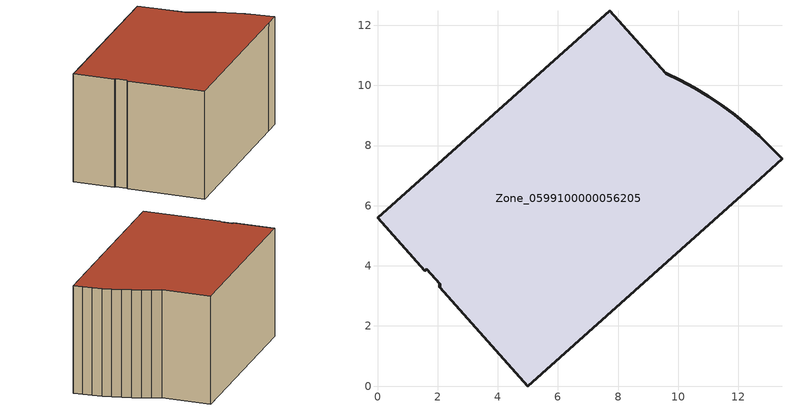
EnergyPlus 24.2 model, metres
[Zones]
Zone_0599100000056205
 floor ground (C_G): 12.7,8.33 13.08,7.95 13.45,7.56 12.72,6.89 5,0 2.07,3.28 2.07,3.4 1.64,3.89 1.58,3.83 0,5.6 7.73,12.48 9.58,10.4 10.07,10.17 10.54,9.91 11,9.64 11.45,9.34 11.88,9.02 12.3,8.68 z0
 wall outside (C_F): 13.08,7.95 12.7,8.33 12.3,8.68 11.88,9.02 11.45,9.34 11,9.64 10.54,9.91 10.07,10.17 9.58,10.4 7.73,12.48 0,5.6 1.58,3.83 1.64,3.89 2.07,3.4 2.07,3.28 5,0 12.72,6.89 13.45,7.56 13.08,7.95 z0:6.24
 roof outside (C_R): 2.07,3.28 5,0 12.72,6.89 13.45,7.56 13.08,7.95 12.7,8.33 12.3,8.68 11.88,9.02 11.45,9.34 11,9.64 10.54,9.91 10.07,10.17 9.58,10.4 7.73,12.48 0,5.6 1.58,3.83 1.64,3.89 2.07,3.4 z6.24
[BUILDING]
Pand.0599100000056205: North Axis=0; Terrain=City; Loads Convergence Tolerance Value=0.04; Temperature Convergence Tolerance Value=0.4; Solar Distribution=FullExterior; Maximum Number of Warmup Days=25; Minimum Number of Warmup Days=1
[Site:Location]
Rotterdam.The.Hague.AP_ZH_NLD Design_Conditions: Latitude=51.96; Longitude=4.45; Time Zone=1; Elevation=-4.5
[SITE:GROUNDTEMPERATURE:BUILDINGSURFACE]
18, 18, 18, 18, 18, 18, 18, 18, 18, 18, 18, 18
[MATERIAL] Thermal Absorptance=0.9; Solar Absorptance=0.7; Visible Absorptance=0.7
Name | Roughness | Thickness | Conductivity | Density | Specific Heat
G.TI.1975-1991 | MediumSmooth | 0.15 | 0.288461 | 540 | 1210
F.TI.1975-1991 | Rough | 0.3 | 0.230769 | 1920 | 840
R.TI.1975-1991 | MediumRough | 0.2 | 0.153846 | 1500 | 1000
[CONSTRUCTION]
C_G: G.TI.1975-1991
C_F: F.TI.1975-1991
C_R: R.TI.1975-1991
[ZONE]
Zone_0599100000056205: Type=1; Multiplier=1; Ceiling Height=Autocalculate; Volume=Autocalculate; Floor Area=autocalculate; Part of Total Floor Area=Yes
[ZONEINFILTRATION:DESIGNFLOWRATE]
Infil_Zone_0599100000056205: Zone or ZoneList or Space or SpaceList=Zone_0599100000056205; Schedule=AlwaysOn; Design Flow Rate Calculation Method=Flow/Area; Flow Rate per Floor Area=0.003; Constant Term Coefficient=1; Temperature Term Coefficient=0; Velocity Term Coefficient=0; Velocity Squared Term Coefficient=0
[HVACTEMPLATE:ZONE:IDEALLOADSAIRSYSTEM]
Zone_0599100000056205: Maximum Heating Supply Air Temperature=50; Minimum Cooling Supply Air Temperature=13; Maximum Heating Supply Air Humidity Ratio=0.0156; Minimum Cooling Supply Air Humidity Ratio=0.0077; Heating Limit=NoLimit; Cooling Limit=NoLimit; Dehumidification Control Type=ConstantSensibleHeatRatio; Cooling Sensible Heat Ratio=0.7; Dehumidification Setpoint=60; Humidification Control Type=None; Humidification Setpoint=30; Outdoor Air Method=None; Outdoor Air Flow Rate per Person=0.00944; Outdoor Air Flow Rate per Zone Floor Area=0; Outdoor Air Flow Rate per Zone=0; Demand Controlled Ventilation Type=None; Outdoor Air Economizer Type=NoEconomizer; Heat Recovery Type=None; Sensible Heat Recovery Effectiveness=0.7; Latent Heat Recovery Effectiveness=0.65
[ZONECONTROL:THERMOSTAT]
ThermostatControl_Zone_0599100000056205: Zone or ZoneList=Zone_0599100000056205; Control Type Schedule=DualSetpointControlType; Control 1=Thermostat_Zone_0599100000056205; Temperature Difference Between Cutout And Setpoint=0
[THERMOSTATSETPOINT:DUALSETPOINT]
Thermostat_Zone_0599100000056205: Heating Setpoint Temperature Schedule=HeatingSetpoint_Zone_0599100000056205; Cooling Setpoint Temperature Schedule=CoolingSetpoint_Zone_0599100000056205
[SCHEDULE:COMPACT]
HeatingSetpoint_Zone_0599100000056205: Through: 12/31, For: AllDays, Until: 24:00, 21
CoolingSetpoint_Zone_0599100000056205: Through: 12/31, For: AllDays, Until: 24:00, 24
DualSetpointControlType: Through: 12/31, For: AllDays, Until: 24:00, 4
AlwaysOn: Through: 12/31, For: AllDays, Until: 24:00, 1
